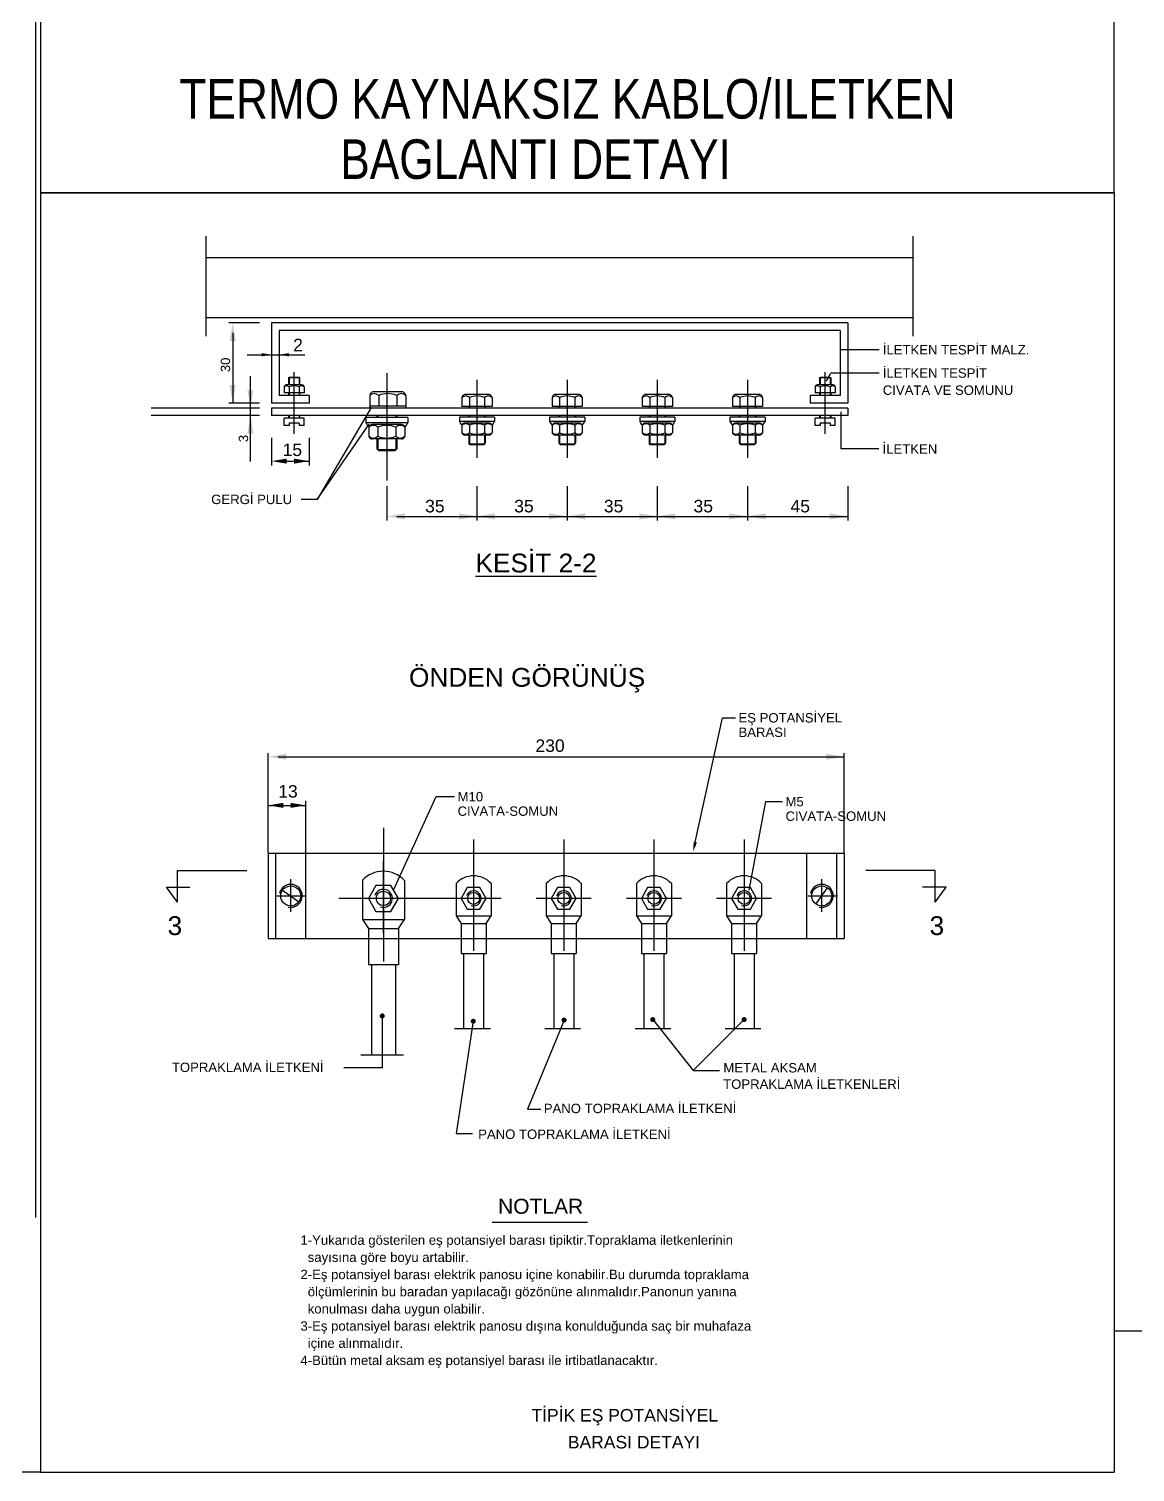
# Model space of a CAD drawing. Header units: millimetres. Extents: x -1335 to 33749, y 2338 to 5277.
# Drawn here: x 8922.9 to 9296.6, y 4091 to 4578.6 of the extents above; entities that cross this region are included whole.
import ezdxf
from ezdxf.enums import TextEntityAlignment as Align

# ---------------------------------------------------------------- set-up
doc = ezdxf.new("R2010")
doc.units = ezdxf.units.MM
doc.layers.add('KONTAKTÖR', color=40, linetype='Continuous', lineweight=25)
doc.styles.add('ELEKTRIK', font='arial.ttf', dxfattribs={"height": 0.2})
doc.styles.get("Standard").update_dxf_attribs({"font": 'arial.ttf'})

msp = doc.modelspace()

# ---------------------------------------------------------------- linework, layer by layer
for p, q in [((8925.16, 4176.96), (8925.16, 4974.16)), ((8926.75, 4899.72), (8926.75, 4523.16)), ((9289.45, 4523.16), (9289.45, 4899.72)), ((9289.45, 4523.16), (9289.45, 4090.98))]:
    msp.add_line(p, q)
at = {"ltscale": 0.5}
for p, q in [((8926.75, 4523.16), (9289.45, 4523.16)), ((9289.45, 4523.16), (8926.75, 4523.16)), ((8982.72, 4474.72), (8982.72, 4508.47)), ((9221.59, 4474.72), (9221.59, 4508.47)), ((9221.59, 4501.24), (8982.72, 4501.24)), ((9221.59, 4480.93), (8982.72, 4480.93)), ((9000.79, 4479.24), (8990.39, 4479.24)), ((9199.46, 4479.24), (9004.85, 4479.24)), ((9004.85, 4479.24), (9004.85, 4452.16)), ((9196.92, 4476.7), (9007.38, 4476.7)), ((9007.38, 4476.7), (9007.38, 4454.7)), ((9196.92, 4476.7), (9196.92, 4454.7)), ((9199.46, 4479.24), (9199.46, 4452.16)), ((8991.72, 4475.85), (8991.72, 4452.16)), ((8996.63, 4468.46), (9016.04, 4468.46)), ((9196.92, 4470.25), (9210.05, 4470.25)), ((9012.46, 4441.72), (9012.46, 4462.62)), ((9043.77, 4462.19), (9043.77, 4426.01)), ((9191.85, 4441.72), (9191.85, 4462.62)), ((9192.3, 4459.7), (9193.75, 4462.25)), ((9194, 4462.39), (9193.75, 4462.25)), ((9194, 4462.39), (9210.05, 4462.39)), ((8997.78, 4432.36), (8997.76, 4461.25)), ((9009.08, 4457.6), (9009.08, 4455.57)), ((9015.1, 4458.28), (9009.82, 4458.28)), ((9010.6, 4460.65), (9010.77, 4460.82)), ((9010.6, 4460.65), (9010.6, 4458.28)), ((9014.32, 4460.65), (9010.6, 4460.65)), ((9010.77, 4460.82), (9010.77, 4458.28)), ((9014.15, 4460.82), (9010.77, 4460.82)), ((9010.77, 4457.6), (9010.77, 4455.57)), ((9014.15, 4460.82), (9014.32, 4460.65)), ((9014.15, 4460.82), (9014.15, 4458.28)), ((9014.15, 4457.6), (9014.15, 4455.57)), ((9014.32, 4460.65), (9014.32, 4458.28)), ((9015.85, 4457.6), (9015.85, 4455.57)), ((9043.77, 4459.94), (9043.77, 4433.62)), ((9074.23, 4459.94), (9074.23, 4433.62)), ((9104.69, 4459.94), (9104.69, 4433.62)), ((9135.15, 4459.94), (9135.15, 4433.62)), ((9165.62, 4459.94), (9165.62, 4433.62)), ((9188.46, 4457.6), (9188.46, 4455.57)), ((9194.49, 4458.28), (9189.21, 4458.28)), ((9189.99, 4460.65), (9190.15, 4460.82)), ((9193.71, 4460.65), (9189.99, 4460.65)), ((9189.99, 4460.65), (9189.99, 4458.28)), ((9193.54, 4460.82), (9190.15, 4460.82)), ((9190.15, 4460.82), (9190.15, 4458.28)), ((9190.15, 4457.6), (9190.15, 4455.57)), ((9193.54, 4460.82), (9193.71, 4460.65)), ((9193.54, 4460.82), (9193.54, 4458.28)), ((9193.54, 4457.6), (9193.54, 4455.57)), ((9193.71, 4460.65), (9193.71, 4458.28)), ((9195.23, 4457.6), (9195.23, 4455.57)), ((9000.79, 4452.16), (8990.39, 4452.16)), ((9017.54, 4452.16), (9004.85, 4452.16)), ((9017.54, 4454.7), (9007.38, 4454.7)), ((9015.85, 4455.57), (9009.08, 4455.57)), ((9010.6, 4455.57), (9010.6, 4454.7)), ((9010.77, 4455.57), (9010.77, 4454.7)), ((9014.15, 4455.57), (9014.15, 4454.7)), ((9014.32, 4455.57), (9014.32, 4454.7)), ((9017.54, 4454.7), (9017.54, 4452.16)), ((9037.98, 4454.73), (9037.98, 4450.47)), ((9048.82, 4455.95), (9039.32, 4455.95)), ((9041.03, 4454.73), (9041.03, 4451.08)), ((9047.12, 4454.73), (9047.12, 4451.08)), ((9050.17, 4454.73), (9050.17, 4450.47)), ((9069.15, 4454.02), (9069.15, 4450.98)), ((9078.19, 4455.04), (9070.27, 4455.04)), ((9071.69, 4454.02), (9071.69, 4450.98)), ((9076.77, 4454.02), (9076.77, 4450.98)), ((9079.31, 4454.02), (9079.31, 4450.98)), ((9099.62, 4454.02), (9099.62, 4450.98)), ((9108.65, 4455.04), (9100.73, 4455.04)), ((9102.15, 4454.02), (9102.15, 4450.98)), ((9107.23, 4454.02), (9107.23, 4450.98)), ((9109.77, 4454.02), (9109.77, 4450.98)), ((9130.08, 4454.02), (9130.08, 4450.98)), ((9139.11, 4455.04), (9131.2, 4455.04)), ((9132.62, 4454.02), (9132.62, 4450.98)), ((9137.69, 4454.02), (9137.69, 4450.98)), ((9140.23, 4454.02), (9140.23, 4450.98)), ((9160.54, 4454.02), (9160.54, 4450.98)), ((9169.57, 4455.04), (9161.66, 4455.04)), ((9163.08, 4454.02), (9163.08, 4450.98)), ((9168.15, 4454.02), (9168.15, 4450.98)), ((9170.69, 4454.02), (9170.69, 4450.98)), ((9186.77, 4454.7), (9186.77, 4452.16)), ((9196.92, 4454.7), (9186.77, 4454.7)), ((9199.46, 4452.16), (9186.77, 4452.16)), ((9195.23, 4455.57), (9188.46, 4455.57)), ((9189.99, 4455.57), (9189.99, 4454.7)), ((9190.15, 4455.57), (9190.15, 4454.7)), ((9193.54, 4455.57), (9193.54, 4454.7)), ((9193.71, 4455.57), (9193.71, 4454.7)), ((9000.79, 4450.47), (8964.14, 4450.47)), ((9000.79, 4447.93), (8964.14, 4447.93)), ((9004.85, 4450.47), (9004.85, 4447.93)), ((9199.46, 4450.47), (9004.85, 4450.47)), ((9199.46, 4447.93), (9004.85, 4447.93)), ((9009.08, 4444.55), (9009.08, 4447.08)), ((9015.85, 4447.08), (9009.08, 4447.08)), ((9010.6, 4447.93), (9010.6, 4447.08)), ((9010.77, 4447.93), (9010.77, 4447.08)), ((9014.15, 4447.93), (9014.15, 4447.08)), ((9014.32, 4447.93), (9014.32, 4447.08)), ((9015.85, 4444.55), (9015.85, 4447.08)), ((9038.46, 4450.67), (9020.23, 4419.61)), ((9036.66, 4447.32), (9036.66, 4445.49)), ((9050.88, 4447.32), (9036.66, 4447.32)), ((9050.17, 4451.08), (9037.98, 4451.08)), ((9040.42, 4447.93), (9040.42, 4447.32)), ((9040.72, 4447.93), (9040.72, 4447.32)), ((9046.81, 4447.93), (9046.81, 4447.32)), ((9047.12, 4447.93), (9047.12, 4447.32)), ((9050.88, 4447.32), (9050.88, 4445.49)), ((9068.31, 4447.42), (9068.31, 4445.9)), ((9080.15, 4447.42), (9068.31, 4447.42)), ((9079.31, 4450.98), (9069.15, 4450.98)), ((9071.44, 4450.98), (9071.44, 4450.47)), ((9071.44, 4447.93), (9071.44, 4447.42)), ((9071.69, 4450.98), (9071.69, 4450.47)), ((9071.69, 4447.93), (9071.69, 4447.42)), ((9076.77, 4450.98), (9076.77, 4450.47)), ((9076.77, 4447.93), (9076.77, 4447.42)), ((9077.02, 4450.98), (9077.02, 4450.47)), ((9077.02, 4447.93), (9077.02, 4447.42)), ((9080.15, 4447.42), (9080.15, 4445.9)), ((9110.62, 4447.42), (9098.77, 4447.42)), ((9098.77, 4447.42), (9098.77, 4445.9)), ((9109.77, 4450.98), (9099.62, 4450.98)), ((9101.9, 4450.98), (9101.9, 4450.47)), ((9101.9, 4447.93), (9101.9, 4447.42)), ((9102.15, 4450.98), (9102.15, 4450.47)), ((9102.15, 4447.93), (9102.15, 4447.42)), ((9107.23, 4450.98), (9107.23, 4450.47)), ((9107.23, 4447.93), (9107.23, 4447.42)), ((9107.48, 4450.98), (9107.48, 4450.47)), ((9107.48, 4447.93), (9107.48, 4447.42)), ((9110.62, 4447.42), (9110.62, 4445.9)), ((9141.08, 4447.42), (9129.23, 4447.42)), ((9129.23, 4447.42), (9129.23, 4445.9)), ((9140.23, 4450.98), (9130.08, 4450.98)), ((9132.36, 4450.98), (9132.36, 4450.47)), ((9132.36, 4447.93), (9132.36, 4447.42)), ((9132.62, 4450.98), (9132.62, 4450.47)), ((9132.62, 4447.93), (9132.62, 4447.42)), ((9137.69, 4450.98), (9137.69, 4450.47)), ((9137.69, 4447.93), (9137.69, 4447.42)), ((9137.95, 4450.98), (9137.95, 4450.47)), ((9137.95, 4447.93), (9137.95, 4447.42)), ((9141.08, 4447.42), (9141.08, 4445.9)), ((9171.54, 4447.42), (9159.69, 4447.42)), ((9159.69, 4447.42), (9159.69, 4445.9)), ((9170.69, 4450.98), (9160.54, 4450.98)), ((9162.82, 4450.98), (9162.82, 4450.47)), ((9162.82, 4447.93), (9162.82, 4447.42)), ((9163.08, 4450.98), (9163.08, 4450.47)), ((9163.08, 4447.93), (9163.08, 4447.42)), ((9168.15, 4450.98), (9168.15, 4450.47)), ((9168.15, 4447.93), (9168.15, 4447.42)), ((9168.41, 4450.98), (9168.41, 4450.47)), ((9168.41, 4447.93), (9168.41, 4447.42)), ((9171.54, 4447.42), (9171.54, 4445.9)), ((9195.23, 4447.08), (9188.46, 4447.08)), ((9188.46, 4444.55), (9188.46, 4447.08)), ((9189.99, 4447.93), (9189.99, 4447.08)), ((9190.15, 4447.93), (9190.15, 4447.08)), ((9193.54, 4447.93), (9193.54, 4447.08)), ((9193.71, 4447.93), (9193.71, 4447.08)), ((9195.23, 4444.55), (9195.23, 4447.08)), ((9197.17, 4449.18), (9197.17, 4436.76)), ((9199.46, 4450.47), (9199.46, 4447.93)), ((9010.77, 4444.55), (9009.08, 4444.55)), ((9014.15, 4445.39), (9010.77, 4445.39)), ((9010.77, 4445.39), (9010.77, 4444.55)), ((9014.15, 4445.39), (9014.15, 4444.55)), ((9015.85, 4444.55), (9014.15, 4444.55)), ((9020.23, 4419.61), (9037.77, 4444.99)), ((9050.88, 4445.49), (9036.66, 4445.49)), ((9037.68, 4443.98), (9037.68, 4440.92)), ((9048.68, 4444.88), (9038.86, 4444.88)), ((9040.72, 4443.98), (9040.72, 4440.92)), ((9046.81, 4443.98), (9046.81, 4440.92)), ((9049.86, 4443.98), (9049.86, 4440.92)), ((9080.15, 4445.9), (9068.31, 4445.9)), ((9069.15, 4444.64), (9069.15, 4442.08)), ((9078.32, 4445.39), (9070.14, 4445.39)), ((9071.69, 4444.64), (9071.69, 4442.08)), ((9076.77, 4444.64), (9076.77, 4442.08)), ((9079.31, 4444.64), (9079.31, 4442.08)), ((9110.62, 4445.9), (9098.77, 4445.9)), ((9099.62, 4444.64), (9099.62, 4442.08)), ((9108.78, 4445.39), (9100.6, 4445.39)), ((9102.15, 4444.64), (9102.15, 4442.08)), ((9107.23, 4444.64), (9107.23, 4442.08)), ((9109.77, 4444.64), (9109.77, 4442.08)), ((9141.08, 4445.9), (9129.23, 4445.9)), ((9130.08, 4444.64), (9130.08, 4442.08)), ((9139.25, 4445.39), (9131.06, 4445.39)), ((9132.62, 4444.64), (9132.62, 4442.08)), ((9137.69, 4444.64), (9137.69, 4442.08)), ((9140.23, 4444.64), (9140.23, 4442.08)), ((9171.54, 4445.9), (9159.69, 4445.9)), ((9160.54, 4444.64), (9160.54, 4442.08)), ((9169.71, 4445.39), (9161.52, 4445.39)), ((9163.08, 4444.64), (9163.08, 4442.08)), ((9168.15, 4444.64), (9168.15, 4442.08)), ((9170.69, 4444.64), (9170.69, 4442.08)), ((9190.15, 4444.55), (9188.46, 4444.55)), ((9193.54, 4445.39), (9190.15, 4445.39)), ((9190.15, 4445.39), (9190.15, 4444.55)), ((9193.54, 4445.39), (9193.54, 4444.55)), ((9195.23, 4444.55), (9193.54, 4444.55)), ((9004.85, 4440.34), (9004.85, 4431.03)), ((9017.54, 4440.34), (9017.54, 4431.03)), ((9048.68, 4440.01), (9038.86, 4440.01)), ((9040.42, 4440.01), (9040.42, 4436.66)), ((9040.72, 4440.01), (9040.72, 4436.35)), ((9046.81, 4440.01), (9046.81, 4436.35)), ((9047.12, 4440.01), (9047.12, 4436.66)), ((9078.32, 4441.33), (9070.14, 4441.33)), ((9071.44, 4441.33), (9071.44, 4438.54)), ((9071.95, 4438.03), (9071.44, 4438.54)), ((9071.69, 4441.33), (9071.69, 4438.28)), ((9076.77, 4438.28), (9071.69, 4438.28)), ((9076.52, 4438.03), (9071.95, 4438.03)), ((9076.52, 4438.03), (9077.02, 4438.54)), ((9076.77, 4441.33), (9076.77, 4438.28)), ((9077.02, 4441.33), (9077.02, 4438.54)), ((9108.78, 4441.33), (9100.6, 4441.33)), ((9101.9, 4441.33), (9101.9, 4438.54)), ((9102.41, 4438.03), (9101.9, 4438.54)), ((9102.15, 4441.33), (9102.15, 4438.28)), ((9107.23, 4438.28), (9102.15, 4438.28)), ((9106.98, 4438.03), (9102.41, 4438.03)), ((9106.98, 4438.03), (9107.48, 4438.54)), ((9107.23, 4441.33), (9107.23, 4438.28)), ((9107.48, 4441.33), (9107.48, 4438.54)), ((9139.25, 4441.33), (9131.06, 4441.33)), ((9132.36, 4441.33), (9132.36, 4438.54)), ((9132.87, 4438.03), (9132.36, 4438.54)), ((9132.62, 4441.33), (9132.62, 4438.28)), ((9137.69, 4438.28), (9132.62, 4438.28)), ((9137.44, 4438.03), (9132.87, 4438.03)), ((9137.44, 4438.03), (9137.95, 4438.54)), ((9137.69, 4441.33), (9137.69, 4438.28)), ((9137.95, 4441.33), (9137.95, 4438.54)), ((9169.71, 4441.33), (9161.52, 4441.33)), ((9162.82, 4441.33), (9162.82, 4438.54)), ((9163.33, 4438.03), (9162.82, 4438.54)), ((9163.08, 4441.33), (9163.08, 4438.28)), ((9168.15, 4438.28), (9163.08, 4438.28)), ((9167.9, 4438.03), (9163.33, 4438.03)), ((9167.9, 4438.03), (9168.41, 4438.54)), ((9168.15, 4441.33), (9168.15, 4438.28)), ((9168.41, 4441.33), (9168.41, 4438.54)), ((9008.23, 4432.52), (9017.54, 4432.52)), ((9041.03, 4436.05), (9040.42, 4436.66)), ((9046.81, 4436.35), (9040.72, 4436.35)), ((9046.51, 4436.05), (9041.03, 4436.05)), ((9046.51, 4436.05), (9047.12, 4436.66)), ((9197.17, 4436.76), (9209.97, 4436.76)), ((9043.77, 4424.02), (9043.77, 4412.44)), ((9074.23, 4424.02), (9074.23, 4412.44)), ((9104.69, 4424.02), (9104.69, 4412.44)), ((9135.15, 4424.02), (9135.15, 4412.44)), ((9165.62, 4424.02), (9165.62, 4412.44)), ((9199.46, 4424.02), (9199.46, 4412.44)), ((9020.23, 4419.61), (9014.84, 4419.61)), ((9020.21, 4419.62), (9020.23, 4419.61)), ((9047.15, 4413.86), (9199.46, 4413.86)), ((9147.97, 4303.82), (9157.13, 4345.83)), ((9157.13, 4345.83), (9161.52, 4345.83)), ((9003.69, 4300.04), (9003.69, 4333.89)), ((9007.08, 4332.67), (9198.31, 4332.67)), ((9198.31, 4300.04), (9198.31, 4333.89)), ((9003.69, 4316.23), (9016.38, 4316.23)), ((9016.38, 4300.04), (9016.38, 4317.8)), ((9046.08, 4287.6), (9060.41, 4319.19)), ((9060.41, 4319.19), (9066.62, 4319.19)), ((9166.19, 4287.61), (9171.86, 4317.49)), ((9171.86, 4317.49), (9177.4, 4317.49)), ((9042.61, 4308.69), (9042.61, 4263.52)), ((9073.08, 4304.71), (9073.08, 4267.07)), ((9103.54, 4304.71), (9103.54, 4267.07)), ((9134, 4304.71), (9134, 4267.07)), ((9164.46, 4304.71), (9164.46, 4267.07)), ((9003.69, 4300.04), (9198.31, 4300.04)), ((9003.69, 4300.04), (9003.69, 4271.27)), ((9006.23, 4271.27), (9006.23, 4300.04)), ((9016.38, 4271.27), (9016.38, 4300.04)), ((9042.61, 4273.05), (9042.61, 4297.25)), ((9185.62, 4271.27), (9185.62, 4300.04)), ((9195.77, 4271.27), (9195.77, 4300.04)), ((9198.31, 4300.04), (9198.31, 4271.27)), ((8973.02, 4294.26), (8996.46, 4294.26)), ((8973.02, 4283.54), (8973.02, 4294.26)), ((9011.31, 4280.26), (9011.31, 4291.32)), ((9035.51, 4290.9), (9035.51, 4277.7)), ((9049.72, 4290.9), (9049.72, 4277.7)), ((9190.69, 4280.26), (9190.69, 4291.32)), ((9228.98, 4294.26), (9205.54, 4294.26)), ((9228.98, 4283.54), (9228.98, 4294.26)), ((8969.31, 4288.62), (8977.26, 4288.62)), ((8973.02, 4283.54), (8969.31, 4288.62)), ((9008.57, 4287.64), (9014.05, 4283.66)), ((9067.15, 4289.88), (9067.15, 4278.88)), ((9079, 4289.88), (9079, 4278.88)), ((9097.61, 4289.88), (9097.61, 4278.88)), ((9109.46, 4289.88), (9109.46, 4278.88)), ((9128.08, 4289.88), (9128.08, 4278.88)), ((9139.92, 4289.88), (9139.92, 4278.88)), ((9158.54, 4289.88), (9158.54, 4278.88)), ((9170.38, 4289.88), (9170.38, 4278.88)), ((9188.7, 4282.91), (9192.68, 4288.39)), ((9232.69, 4288.62), (9224.74, 4288.62)), ((9228.98, 4283.54), (9232.69, 4288.62)), ((9006.65, 4285.65), (9016.67, 4285.65)), ((9082.38, 4284.81), (9027.51, 4284.81)), ((9112.85, 4284.81), (9094.23, 4284.81)), ((9143.31, 4284.81), (9124.69, 4284.81)), ((9173.77, 4284.81), (9155.15, 4284.81)), ((9186.04, 4285.65), (9196.06, 4285.65)), ((9035.51, 4277.7), (9049.72, 4277.7)), ((9035.51, 4277.7), (9037.54, 4274.65)), ((9047.69, 4274.65), (9049.72, 4277.7)), ((9067.15, 4278.88), (9068.85, 4276.34)), ((9067.15, 4278.88), (9079, 4278.88)), ((9068.85, 4276.34), (9068.85, 4266.19)), ((9068.85, 4276.34), (9077.31, 4276.34)), ((9077.31, 4276.34), (9079, 4278.88)), ((9077.31, 4276.34), (9077.31, 4266.19)), ((9097.61, 4278.88), (9109.46, 4278.88)), ((9097.61, 4278.88), (9099.31, 4276.34)), ((9099.31, 4276.34), (9099.31, 4266.19)), ((9099.31, 4276.34), (9107.77, 4276.34)), ((9107.77, 4276.34), (9109.46, 4278.88)), ((9107.77, 4276.34), (9107.77, 4266.19)), ((9128.08, 4278.88), (9139.92, 4278.88)), ((9128.08, 4278.88), (9129.77, 4276.34)), ((9129.77, 4276.34), (9129.77, 4266.19)), ((9129.77, 4276.34), (9138.23, 4276.34)), ((9138.23, 4276.34), (9139.92, 4278.88)), ((9138.23, 4276.34), (9138.23, 4266.19)), ((9158.54, 4278.88), (9170.38, 4278.88)), ((9158.54, 4278.88), (9160.23, 4276.34)), ((9160.23, 4276.34), (9160.23, 4266.19)), ((9160.23, 4276.34), (9168.69, 4276.34)), ((9168.69, 4276.34), (9170.38, 4278.88)), ((9168.69, 4276.34), (9168.69, 4266.19)), ((9003.69, 4271.27), (9061.05, 4271.27)), ((9037.54, 4274.65), (9047.69, 4274.65)), ((9037.54, 4274.65), (9037.54, 4262.47)), ((9047.69, 4274.65), (9047.69, 4262.47)), ((9055.31, 4271.27), (9198.31, 4271.27)), ((9037.54, 4262.47), (9047.69, 4262.47)), ((9038.55, 4262.47), (9038.55, 4232.01)), ((9046.68, 4262.47), (9046.68, 4232.01)), ((9068.85, 4266.19), (9077.31, 4266.19)), ((9069.69, 4266.19), (9069.69, 4240.81)), ((9076.46, 4266.19), (9076.46, 4240.81)), ((9099.31, 4266.19), (9107.77, 4266.19)), ((9100.15, 4266.19), (9100.15, 4240.81)), ((9106.92, 4266.19), (9106.92, 4240.81)), ((9129.77, 4266.19), (9138.23, 4266.19)), ((9130.62, 4266.19), (9130.62, 4240.81)), ((9137.38, 4266.19), (9137.38, 4240.81)), ((9160.23, 4266.19), (9168.69, 4266.19)), ((9161.08, 4266.19), (9161.08, 4240.81)), ((9167.85, 4266.19), (9167.85, 4240.81)), ((9042.22, 4245.09), (9042.22, 4227.56)), ((9072.97, 4243.31), (9067.15, 4205.42)), ((9103.66, 4243.71), (9091.3, 4213.64)), ((9133.61, 4243.85), (9147.3, 4226.69)), ((9147.3, 4226.69), (9164.48, 4243.85)), ((9066.69, 4240.81), (9078.75, 4240.81)), ((9097.16, 4240.81), (9109.21, 4240.81)), ((9127.62, 4240.81), (9139.67, 4240.81)), ((9158.08, 4240.81), (9170.14, 4240.81)), ((9042.22, 4227.56), (9029.25, 4227.56)), ((9034.96, 4232.01), (9049.42, 4232.01)), ((9147.3, 4226.69), (9156.21, 4226.69)), ((9091.3, 4213.64), (9095.84, 4213.64)), ((9067.15, 4205.42), (9072.77, 4205.42)), ((9079.34, 4175.43), (9111.58, 4175.43)), ((8926.75, 4090.98), (9289.45, 4090.98))]:
    msp.add_line(p, q, dxfattribs=at)
msp.add_lwpolyline([(8393.3, 4597.6), (8926.75, 4597.6), (8926.75, 4090.98), (8393.3, 4090.98)], close=True)
for points in [[(9037.54, 4284.81), (9040.08, 4280.41), (9045.15, 4280.41), (9047.69, 4284.81), (9045.15, 4289.2), (9040.08, 4289.2)], [(9068.85, 4284.81), (9070.96, 4281.14), (9075.19, 4281.14), (9077.31, 4284.81), (9075.19, 4288.47), (9070.96, 4288.47)], [(9099.31, 4284.81), (9101.42, 4281.14), (9105.65, 4281.14), (9107.77, 4284.81), (9105.65, 4288.47), (9101.42, 4288.47)], [(9129.77, 4284.81), (9131.88, 4281.14), (9136.12, 4281.14), (9138.23, 4284.81), (9136.12, 4288.47), (9131.88, 4288.47)], [(9160.23, 4284.81), (9162.35, 4281.14), (9166.58, 4281.14), (9168.69, 4284.81), (9166.58, 4288.47), (9162.35, 4288.47)]]:
    msp.add_lwpolyline(points, close=True, dxfattribs=at)
at = {"ltscale": 0.5, "const_width": 0.846}
for points in [[(9041.8, 4245.09, 1), (9042.65, 4245.09, 1)], [(9072.55, 4243.31, 1), (9073.39, 4243.31, 1)], [(9103.24, 4243.71, 1), (9104.09, 4243.71, 1)], [(9133.19, 4243.85, 1), (9134.04, 4243.85, 1)], [(9164.06, 4243.85, 1), (9164.9, 4243.85, 1)]]:
    msp.add_lwpolyline(points, format="xyb", close=True, dxfattribs=at)
at = {"ltscale": 0.5}
for centre, radius in [((9011.31, 4285.65), 3.38), ((9042.61, 4284.81), 2.44), ((9073.08, 4284.81), 2.03), ((9103.54, 4284.81), 2.03), ((9134, 4284.81), 2.03), ((9164.46, 4284.81), 2.03), ((9190.69, 4285.65), 3.38)]:
    msp.add_circle(centre, radius, dxfattribs=at)
for centre, radius, start, end in [((9011.13, 4456.85), 2.19, 149.8831, 159.7151), ((9009.92, 4456.72), 1.23, 46.3972, 133.6028), ((9009.82, 4457.6), 0.677, 90, 149.8831), ((9012.46, 4453.54), 4.4, 67.3801, 112.6199), ((9015, 4456.72), 1.23, 46.3972, 133.6028), ((9015.1, 4457.6), 0.677, 30.1169, 90), ((9013.79, 4456.85), 2.19, 20.2849, 30.1169), ((9190.52, 4456.85), 2.19, 149.8831, 159.7151), ((9189.31, 4456.72), 1.23, 46.3972, 133.6028), ((9189.21, 4457.6), 0.677, 90, 149.8831), ((9191.85, 4453.54), 4.4, 67.3801, 112.6199), ((9194.39, 4456.72), 1.23, 46.3972, 133.6028), ((9194.49, 4457.6), 0.677, 30.1169, 90), ((9193.18, 4456.85), 2.19, 20.2849, 30.1169), ((9041.68, 4453.37), 3.94, 149.8831, 159.7151), ((9039.5, 4453.13), 2.21, 46.3972, 133.6028), ((9039.32, 4454.73), 1.22, 90, 149.8831), ((9044.07, 4447.42), 7.92, 67.3801, 112.6199), ((9048.64, 4453.13), 2.21, 46.3972, 133.6028), ((9048.82, 4454.73), 1.22, 30.1169, 90), ((9046.47, 4453.37), 3.94, 20.2849, 30.1169), ((9072.24, 4452.88), 3.29, 149.8831, 159.7151), ((9070.42, 4452.69), 1.84, 46.3972, 133.6028), ((9070.27, 4454.02), 1.02, 90, 149.8831), ((9074.23, 4447.93), 6.6, 67.3801, 112.6199), ((9078.04, 4452.69), 1.84, 46.3972, 133.6028), ((9078.19, 4454.02), 1.02, 30.1169, 90), ((9076.23, 4452.88), 3.29, 20.2849, 30.1169), ((9100.88, 4452.69), 1.84, 46.3972, 133.6028), ((9102.7, 4452.88), 3.29, 149.8831, 159.7151), ((9100.73, 4454.02), 1.02, 90, 149.8831), ((9104.69, 4447.93), 6.6, 67.3801, 112.6199), ((9108.5, 4452.69), 1.84, 46.3972, 133.6028), ((9108.65, 4454.02), 1.02, 30.1169, 90), ((9106.69, 4452.88), 3.29, 20.2849, 30.1169), ((9131.35, 4452.69), 1.84, 46.3972, 133.6028), ((9133.16, 4452.88), 3.29, 149.8831, 159.7151), ((9131.2, 4454.02), 1.02, 90, 149.8831), ((9135.15, 4447.93), 6.6, 67.3801, 112.6199), ((9138.96, 4452.69), 1.84, 46.3972, 133.6028), ((9139.11, 4454.02), 1.02, 30.1169, 90), ((9137.15, 4452.88), 3.29, 20.2849, 30.1169), ((9161.81, 4452.69), 1.84, 46.3972, 133.6028), ((9163.62, 4452.88), 3.29, 149.8831, 159.7151), ((9161.66, 4454.02), 1.02, 90, 149.8831), ((9165.62, 4447.93), 6.6, 67.3801, 112.6199), ((9169.42, 4452.69), 1.84, 46.3972, 133.6028), ((9169.57, 4454.02), 1.02, 30.1169, 90), ((9167.61, 4452.88), 3.29, 20.2849, 30.1169), ((9045.91, 4450.6), 10.57, 208.8948, 218.8204), ((9039.2, 4442.38), 2.21, 46.3972, 133.6028), ((9039.55, 4443.38), 1.96, 157.5277, 162.2626), ((9038.86, 4443.67), 1.22, 90, 157.5277), ((9043.77, 4436.67), 7.92, 67.3801, 112.6199), ((9048.34, 4442.38), 2.21, 46.3972, 133.6028), ((9048.68, 4443.67), 1.22, 22.4723, 90), ((9047.99, 4443.38), 1.96, 17.7374, 22.4723), ((9041.63, 4450.6), 10.57, 321.1796, 331.1052), ((9076.02, 4450.15), 8.81, 208.8948, 218.8204), ((9070.42, 4443.3), 1.84, 46.3972, 133.6028), ((9070.71, 4444.14), 1.64, 157.5277, 162.2626), ((9070.71, 4442.58), 1.64, 197.7374, 202.4723), ((9070.42, 4443.42), 1.84, 226.3972, 313.6028), ((9070.14, 4444.38), 1.02, 90, 157.5277), ((9070.14, 4442.35), 1.02, 202.4723, 270), ((9074.23, 4438.55), 6.6, 67.3801, 112.6199), ((9074.23, 4448.18), 6.6, 247.3801, 292.6199), ((9078.04, 4443.3), 1.84, 46.3972, 133.6028), ((9078.04, 4443.42), 1.84, 226.3972, 313.6028), ((9078.32, 4444.38), 1.02, 22.4723, 90), ((9078.32, 4442.35), 1.02, 270, 337.5277), ((9077.75, 4444.14), 1.64, 17.7374, 22.4723), ((9077.75, 4442.58), 1.64, 337.5277, 342.2626), ((9072.44, 4450.15), 8.81, 321.1796, 331.1052), ((9106.48, 4450.15), 8.81, 208.8948, 218.8204), ((9100.88, 4443.3), 1.84, 46.3972, 133.6028), ((9101.17, 4444.14), 1.64, 157.5277, 162.2626), ((9100.88, 4443.42), 1.84, 226.3972, 313.6028), ((9101.17, 4442.58), 1.64, 197.7374, 202.4723), ((9100.6, 4444.38), 1.02, 90, 157.5277), ((9100.6, 4442.35), 1.02, 202.4723, 270), ((9104.69, 4438.55), 6.6, 67.3801, 112.6199), ((9104.69, 4448.18), 6.6, 247.3801, 292.6199), ((9108.5, 4443.3), 1.84, 46.3972, 133.6028), ((9108.5, 4443.42), 1.84, 226.3972, 313.6028), ((9108.78, 4444.38), 1.02, 22.4723, 90), ((9108.78, 4442.35), 1.02, 270, 337.5277), ((9108.21, 4444.14), 1.64, 17.7374, 22.4723), ((9108.21, 4442.58), 1.64, 337.5277, 342.2626), ((9102.91, 4450.15), 8.81, 321.1796, 331.1052), ((9136.94, 4450.15), 8.81, 208.8948, 218.8204), ((9131.35, 4443.3), 1.84, 46.3972, 133.6028), ((9131.64, 4444.14), 1.64, 157.5277, 162.2626), ((9131.35, 4443.42), 1.84, 226.3972, 313.6028), ((9131.64, 4442.58), 1.64, 197.7374, 202.4723), ((9131.06, 4444.38), 1.02, 90, 157.5277), ((9131.06, 4442.35), 1.02, 202.4723, 270), ((9135.15, 4438.55), 6.6, 67.3801, 112.6199), ((9135.15, 4448.18), 6.6, 247.3801, 292.6199), ((9138.96, 4443.3), 1.84, 46.3972, 133.6028), ((9138.96, 4443.42), 1.84, 226.3972, 313.6028), ((9139.25, 4444.38), 1.02, 22.4723, 90), ((9139.25, 4442.35), 1.02, 270, 337.5277), ((9138.67, 4444.14), 1.64, 17.7374, 22.4723), ((9138.67, 4442.58), 1.64, 337.5277, 342.2626), ((9133.37, 4450.15), 8.81, 321.1796, 331.1052), ((9167.4, 4450.15), 8.81, 208.8948, 218.8204), ((9161.81, 4443.3), 1.84, 46.3972, 133.6028), ((9162.1, 4444.14), 1.64, 157.5277, 162.2626), ((9161.81, 4443.42), 1.84, 226.3972, 313.6028), ((9162.1, 4442.58), 1.64, 197.7374, 202.4723), ((9161.52, 4444.38), 1.02, 90, 157.5277), ((9161.52, 4442.35), 1.02, 202.4723, 270), ((9165.62, 4438.55), 6.6, 67.3801, 112.6199), ((9165.62, 4448.18), 6.6, 247.3801, 292.6199), ((9169.42, 4443.3), 1.84, 46.3972, 133.6028), ((9169.42, 4443.42), 1.84, 226.3972, 313.6028), ((9169.71, 4444.38), 1.02, 22.4723, 90), ((9169.71, 4442.35), 1.02, 270, 337.5277), ((9169.13, 4444.14), 1.64, 17.7374, 22.4723), ((9169.13, 4442.58), 1.64, 337.5277, 342.2626), ((9163.83, 4450.15), 8.81, 321.1796, 331.1052), ((9039.55, 4441.51), 1.96, 197.7374, 202.4723), ((9039.2, 4442.51), 2.21, 226.3972, 313.6028), ((9038.86, 4441.23), 1.22, 202.4723, 270), ((9043.77, 4448.23), 7.92, 247.3801, 292.6199), ((9048.34, 4442.51), 2.21, 226.3972, 313.6028), ((9048.68, 4441.23), 1.22, 270, 337.5277), ((9047.99, 4441.51), 1.96, 337.5277, 342.2626), ((9042.61, 4284.13), 9.82, 43.6028, 136.3972), ((9073.08, 4284.24), 8.18, 43.6028, 136.3972), ((9103.54, 4284.24), 8.18, 43.6028, 136.3972), ((9134, 4284.24), 8.18, 43.6028, 136.3972), ((9164.46, 4284.24), 8.18, 43.6028, 136.3972), ((9011.31, 4285.65), 3.89, 257.4441, 167.4441), ((9042.61, 4284.81), 3.05, 250.5288, 160.5288), ((9073.08, 4284.81), 2.54, 250.5288, 160.5288), ((9103.54, 4284.81), 2.54, 250.5288, 160.5288), ((9134, 4284.81), 2.54, 250.5288, 160.5288), ((9164.46, 4284.81), 2.54, 250.5288, 160.5288), ((9190.69, 4285.65), 3.89, 257.4441, 167.4441)]:
    msp.add_arc(centre, radius, start, end, dxfattribs=at)
for points in [[(8990.7, 4473.15), (8992.74, 4473.15), (8991.72, 4479.24)], [(9001.46, 4469.03), (9001.46, 4467.9), (9004.85, 4468.46)], [(9010.77, 4467.9), (9010.77, 4469.03), (9007.38, 4468.46)], [(8992.74, 4458.25), (8990.7, 4458.25), (8991.72, 4452.16)], [(8998.71, 4456.56), (8996.67, 4456.56), (8997.69, 4450.47)], [(8996.67, 4441.84), (8998.71, 4441.84), (8997.69, 4447.93)], [(9009.92, 4431.68), (9009.92, 4433.37), (9004.85, 4432.52)], [(9012.46, 4431.68), (9012.46, 4433.37), (9017.54, 4432.52)], [(9049.86, 4412.85), (9049.86, 4414.88), (9043.77, 4413.86)], [(9068.14, 4414.88), (9068.14, 4412.85), (9074.23, 4413.86)], [(9080.32, 4412.85), (9080.32, 4414.88), (9074.23, 4413.86)], [(9098.6, 4414.88), (9098.6, 4412.85), (9104.69, 4413.86)], [(9110.78, 4412.85), (9110.78, 4414.88), (9104.69, 4413.86)], [(9129.06, 4414.88), (9129.06, 4412.85), (9135.15, 4413.86)], [(9141.25, 4412.85), (9141.25, 4414.88), (9135.15, 4413.86)], [(9159.52, 4414.88), (9159.52, 4412.85), (9165.62, 4413.86)], [(9171.71, 4412.85), (9171.71, 4414.88), (9165.62, 4413.86)], [(9193.37, 4414.88), (9193.37, 4412.85), (9199.46, 4413.86)], [(9009.78, 4331.66), (9009.78, 4333.69), (9003.69, 4332.67)], [(9192.22, 4333.69), (9192.22, 4331.66), (9198.31, 4332.67)], [(9008.77, 4317.08), (9008.77, 4315.39), (9003.69, 4316.23)], [(9011.31, 4317.08), (9011.31, 4315.39), (9016.38, 4316.23)], [(9148.53, 4303.7), (9147.42, 4303.95), (9147.25, 4300.52)]]:
    msp.add_solid(points, dxfattribs=at)
at = {"layer": 'KONTAKTÖR', "color": 3}
msp.add_line((9289.45, 4138.69), (9713.08, 4138.69), dxfattribs=at)

# ---------------------------------------------------------------- texts
at = {"ltscale": 0.5, "style": 'ELEKTRIK', "width": 0.8}
for s, p in [('TERMO KAYNAKSIZ KABLO/ILETKEN', (8973.73, 4548.23)), ('BAGLANTI DETAYI', (9028.05, 4527.86))]:
    msp.add_text(s, height=13.364, dxfattribs=at).set_placement(p)
at = {"ltscale": 0.5}
for s, height, p in [('2', 4.23, (9012.14, 4469.64)), ('İLETKEN TESPİT MALZ.', 3.1731, (9211.32, 4468.55)), ('İLETKEN TESPİT', 3.1731, (9211.32, 4460.7)), ('CIVATA VE SOMUNU', 3.1731, (9211.32, 4454.91)), ('15', 4.231, (9008.58, 4434.24)), ('İLETKEN ', 3.173, (9211.24, 4435.06)), ('GERGİ PULU', 3.173, (8984.45, 4418.01)), ('35', 4.231, (9056.71, 4415.21)), ('35', 4.231, (9086.81, 4415.21)), ('35', 4.231, (9117.1, 4415.21)), ('35', 4.231, (9147.39, 4415.21)), ('45', 4.231, (9180.14, 4415.21)), ('%%uKESİT 2-2', 6.3462, (9073.72, 4394.93)), ('ÖNDEN GÖRÜNÜŞ', 6.3462, (9051.27, 4356.31)), ('EŞ POTANSİYEL', 3.1731, (9162.57, 4344.23)), ('BARASI', 3.173, (9162.57, 4339.34)), ('230', 4.231, (9093.99, 4334.3)), ('13', 4.231, (9007.1, 4318.85)), ('M10', 3.173, (9067.68, 4317.59)), ('CIVATA-SOMUN', 3.1731, (9067.68, 4312.7)), ('M5', 3.173, (9178.45, 4315.89)), ('CIVATA-SOMUN', 3.1731, (9178.45, 4311)), ('3', 6.35, (8969.72, 4272.42)), ('3', 6.35, (9227.12, 4272.42)), ('TOPRAKLAMA İLETKENİ', 3.1731, (8971.17, 4226.15)), ('METAL AKSAM', 3.1731, (9157.47, 4226)), ('TOPRAKLAMA İLETKENLERİ', 3.1731, (9157.39, 4220.47)), ('PANO TOPRAKLAMA İLETKENİ', 3.1731, (9096.8, 4212.25)), ('PANO TOPRAKLAMA İLETKENİ', 3.1731, (9074.64, 4203.55)), ('NOTLAR', 5.077, (9081.35, 4178.25)), ('1-Yukarıda gösterilen eş potansiyel barası tipiktir.Topraklama iletkenlerinin', 3.1731, (9014.6, 4167.78)), ('  sayısına göre boyu artabilir.', 3.1731, (9014.6, 4161.98)), ('2-Eş potansiyel barası elektrik panosu içine konabilir.Bu durumda topraklama', 3.1731, (9014.6, 4156.18)), ('  ölçümlerinin bu baradan yapılacağı gözönüne alınmalıdır.Panonun yanına', 3.1731, (9014.6, 4150.37)), ('  konulması daha uygun olabilir.', 3.1731, (9014.6, 4144.57)), ('3-Eş potansiyel barası elektrik panosu dışına konulduğunda saç bir muhafaza', 3.1731, (9014.6, 4138.77)), ('  içine alınmalıdır.', 3.1731, (9014.6, 4132.97)), ('4-Bütün metal aksam eş potansiyel barası ile irtibatlanacaktır.', 3.1731, (9014.6, 4127.16))]:
    msp.add_text(s, height=height, dxfattribs=at).set_placement(p)
for s, height, p in [('30', 3.173, (8990.84, 4462.57)), ('3', 3.17, (8996.91, 4438.94))]:
    msp.add_text(s, height=height, rotation=90, dxfattribs=at).set_placement(p)
for s, p in [('TİPİK EŞ POTANSİYEL ', (9092.63, 4110.2)), ('BARASI DETAYI', (9104.92, 4101.11))]:
    msp.add_text(s, height=4.2308, dxfattribs=at).set_placement(p, align=Align.MIDDLE_LEFT)

doc.saveas('drawing.dxf')
